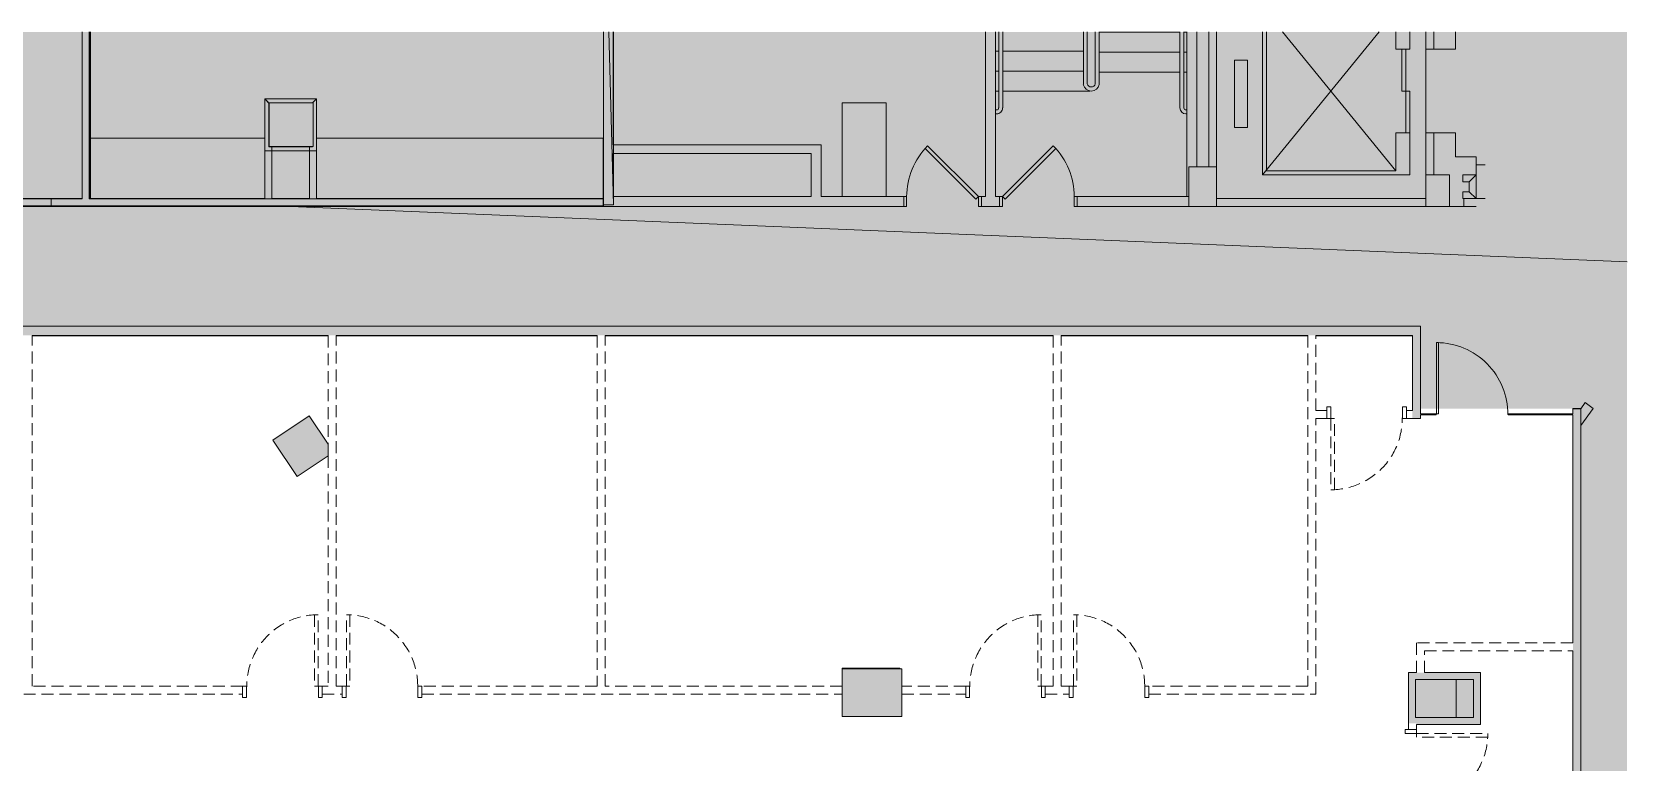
# Model space of a CAD drawing. Header units: inches. Extents: x 301 to 1681, y -483 to 1030.
# Drawn here: x 880 to 1681, y 664 to 1030 of the extents above; entities that cross this region are included whole.
import ezdxf

# ---------------------------------------------------------------- set-up
doc = ezdxf.new("R2010")
doc.units = ezdxf.units.IN
doc.header["$LTSCALE"] = 48
doc.header["$MEASUREMENT"] = 0
doc.linetypes.add('Demolished', pattern=[0.1875, 0.125, -0.0625])
doc.layers.get('DefPoints').update_dxf_attribs({"lineweight": 9})
for name, color, linetype, lineweight in [('8th floor - 800-805 background_dwg', 8, 'Continuous', 9), ('A-COLS', 8, 'Continuous', 13), ('A-DETL-GENF', 247, 'Continuous', 9), ('A-DOOR', 8, 'Continuous', 13), ('A-DOOR-FRAM', 8, 'Continuous', 20), ('A-Flor-Case-Exst', 8, 'Continuous', 9), ('A-WALL', 8, 'Continuous', 13), ('A-Wall-Bldg', 8, 'Continuous', 9), ('A-Wall-Exst', 8, 'Continuous', 9), ('A-WALL-PATT', 8, 'Continuous', 13), ('I-WALL', 8, 'Continuous', 13), ('Q-CASE', 8, 'Demolished', 9)]:
    doc.layers.add(name, color=color, linetype=linetype, lineweight=lineweight)

# ---------------------------------------------------------------- blocks, each defined once
blk = doc.blocks.new('Rectangular Column - 22X22-4979500-FIRST FLOOR DEMOLITION')
at = {"layer": 'A-COLS'}
blk.add_hatch(color=256, dxfattribs=at).paths.add_polyline_path([(-11, -10.68), (-11, -11), (11, -11), (10.96, 11), (-11, 11)], flags=0)
for p, q in [((11, 11), (-11, 11)), ((-11, 11), (-11, -11)), ((11, -11), (11, 11)), ((-11, -11), (11, -11))]:
    blk.add_line(p, q, dxfattribs=at)
blk = doc.blocks.new('Single Flush - OTJ_SOLIDFLUSH_ALUM-V6-FIRST FLOOR DEMOLITION')
at = {"layer": 'A-DOOR', "linetype": 'Demolished'}
for p, q in [((16.15625, 37.8125), (16.15625, 2)), ((17.90625, 37.8125), (16.15625, 37.8125)), ((17.90625, 2), (17.90625, 37.8125)), ((16.15625, 2), (17.90625, 2))]:
    blk.add_line(p, q, dxfattribs=at)
blk.add_arc((17.90625, 2), 35.8125, 90, 180.5, dxfattribs=at)
at = {"layer": 'A-DOOR-FRAM', "linetype": 'Demolished'}
for p, q in [((-20, -3.75), (-20, 2)), ((-20, 2), (-18, 2)), ((-18, -3.75), (-18, 2)), ((18.000004, -3.75), (18.000004, 2)), ((18.000004, 2), (20.000004, 2)), ((20.000004, -3.75), (20.000004, 2)), ((-20, -3.75), (-18, -3.75)), ((18.000004, -3.75), (20.000004, -3.75))]:
    blk.add_line(p, q, dxfattribs=at)
blk = doc.blocks.new('Single Flush - OTJ_SOLIDFLUSH_ALUM-V5-FIRST FLOOR DEMOLITION')
at = {"layer": 'A-DOOR', "linetype": 'Demolished'}
for p, q in [((16.15625, -2), (17.90625, -2)), ((16.15625, -37.8125), (16.15625, -2)), ((17.90625, -2), (17.90625, -37.8125)), ((17.90625, -37.8125), (16.15625, -37.8125))]:
    blk.add_line(p, q, dxfattribs=at)
blk.add_arc((17.90625, -2), 35.8125, 179.5, 270, dxfattribs=at)
at = {"layer": 'A-DOOR-FRAM', "linetype": 'Demolished'}
for p, q in [((-20, 3.75), (-20, -2)), ((-20, 3.75), (-18, 3.75)), ((-18, 3.75), (-18, -2)), ((18.000004, 3.75), (18.000004, -2)), ((18.000004, 3.75), (20.000004, 3.75)), ((20.000004, 3.75), (20.000004, -2)), ((-20, -2), (-18, -2)), ((18.000004, -2), (20.000004, -2))]:
    blk.add_line(p, q, dxfattribs=at)
blk = doc.blocks.new('Single Glass Door - 36_ x 96_-5033586-FIRST FLOOR DEMOLITION')
at = {"layer": 'A-DOOR'}
for p, q in [((16.90625, -0.25), (17.90625, -0.25)), ((16.90625, -36.0625), (16.90625, -0.25)), ((17.90625, -0.25), (17.90625, -36.0625)), ((17.90625, -36.0625), (16.90625, -36.0625))]:
    blk.add_line(p, q, dxfattribs=at)
blk.add_arc((17.90625, -0.25), 35.8125, 179.5, 270, dxfattribs=at)
blk = doc.blocks.new('8th floor - 800-805 background_dwg_C-Counter Top - ADJ HEIGHT 2_7_ D-4634555-FIRST FLOOR DEMOLITION-5243279-FIRST FLOOR DEMOLITION')
at = {"layer": 'Q-CASE', "linetype": 'Continuous'}
for p, q in [((40.52, 31), (-47.26, 31)), ((40.52, 0.75), (-47.26, 0.75))]:
    blk.add_line(p, q, dxfattribs=at)
blk = doc.blocks.new('8th floor - 800-805 background_dwg_C-Counter Top - ADJ HEIGHT 2_7_ D-4557805-FIRST FLOOR DEMOLITION-5243280-FIRST FLOOR DEMOLITION')
at = {"layer": 'Q-CASE', "linetype": 'Continuous'}
blk.add_line((96.65, 0.75), (-47.26, 0.75), dxfattribs=at)
at = {"layer": 'Q-CASE', "linetype": 'Continuous', "flags": 128}
blk.add_lwpolyline([(96.65, 0.57), (96.65, 0.75), (96.65, 31), (-47.26, 31)], dxfattribs=at)
blk = doc.blocks.new('8th floor - 800-805 background_dwg-4807125-FIRST FLOOR DEMOLITION')
at = {"layer": 'A-Wall-Bldg'}
h = blk.add_hatch(color=256, dxfattribs=at)
h.paths.add_polyline_path([(1317.55, 942.53), (1317.55, 947.53), (1276.05, 947.53), (1276.05, 973.53), (1171.71, 973.55), (1171.71, 1030.23), (1166.71, 1030.23), (1166.7, 942.54), (1308.71, 942.53)], flags=0)
h.paths.add_polyline_path([(1271.05, 947.53), (1171.7, 947.55), (1171.71, 969.09), (1271.05, 969.07), (1271.05, 948.13)], flags=0)
h = blk.add_hatch(color=256, dxfattribs=at)
h.paths.add_polyline_path([(1579.7, 942.5), (1579.7, 946.5), (1474.71, 946.5), (1474.72, 942.51), (1579.7, 942.5)], flags=0)
h.paths.add_polyline_path([(1460.7, 942.51), (1460.7, 947.51), (1404.71, 947.51), (1404.71, 942.52)], flags=0)
h.paths.add_polyline_path([(1583.69, 958.49), (1583.69, 958.5), (1583.69, 979.5), (1579.69, 979.5), (1579.7, 958.5)], flags=0)
h.paths.add_polyline_path([(1474.71, 962.51), (1474.71, 1030.23), (1470.71, 1030.23), (1470.71, 962.51), (1474.71, 962.51)], flags=0)
h.paths.add_polyline_path([(1583.71, 1021.5), (1583.71, 1030.23), (1579.71, 1030.23), (1579.71, 1021.5)], flags=0)
h = blk.add_hatch(color=256, dxfattribs=at)
h.paths.add_polyline_path([(1598.83, 942.49), (1598.83, 946.49), (1602.84, 946.49), (1603.01, 962.57), (1602.73, 962.72), (1602.63, 978.69), (1594.28, 979.49), (1583.7, 979.45), (1583.71, 958.49), (1591.71, 958.49), (1591.71, 942.49), (1594.71, 942.49)], flags=0)
h.paths.add_polyline_path([(1594.71, 1021.49), (1594.71, 1030.23), (1583.71, 1030.23), (1583.72, 1021.49)], flags=0)
h.paths.add_polyline_path([(1594.71, 1021.49), (1594.71, 1021.49), (1583.71, 1021.49)], flags=0)
for points in [[(998.71, 972.56), (998.98, 972.6), (998.98, 994.57), (998.71, 994.57), (998.7, 972.56)], [(1308.7, 947.53), (1308.71, 994.53), (1286.71, 994.53), (1286.71, 947.53), (1291.35, 947.53)], [(1286.67, 701.74), (1286.68, 701.74), (1286.68, 710.47), (1315.67, 710.47), (1315.67, 710.8), (1286.67, 710.8), (1286.67, 702.25)], [(1286.67, 701.74), (1286.67, 701.74), (1286.67, 702.25)]]:
    blk.add_hatch(color=256, dxfattribs=at).paths.add_polyline_path(points, flags=0)
h = blk.add_hatch(color=256, dxfattribs=at)
h.paths.add_polyline_path([(1591.7, 942.49), (1591.7, 958.49), (1579.7, 958.49), (1579.7, 942.5), (1583.71, 942.49)], flags=0)
h.paths.add_polyline_path([(1470.71, 942.51), (1474.71, 942.51), (1474.71, 962.51), (1460.7, 962.51), (1460.7, 942.51)], flags=0)
h = blk.add_hatch(color=256, dxfattribs=at)
h.paths.add_polyline_path([(1013.07, 806.9), (1013.07, 806.9), (1000.77, 825.14), (1000.77, 825.14), (1013.07, 806.9)], flags=0)
h.paths.add_polyline_path([(1028.62, 823.19), (1028.62, 823.19), (1027.3, 825.14)], flags=0)
h = blk.add_hatch(color=256, dxfattribs=at)
h.paths.add_polyline_path([(1571.05, 682.49), (1571.06, 708.49), (1571.04, 708.5), (1571.04, 682.49)], flags=0)
h.paths.add_polyline_path([(1595.05, 685.97), (1603.67, 685.97), (1603.67, 704.99), (1595.05, 704.99), (1595.05, 701.74)], flags=0)
at = {"layer": 'A-Flor-Case-Exst'}
blk.add_line((1171.89, 943.43), (1171.89, 1030.23), dxfattribs=at)
at = {"layer": 'A-Flor-Case-Exst', "flags": 128}
for points in [[(1166.72, 943.41), (1171.89, 943.43), (1169.56, 1030.23)], [(1680.82, 914.73), (1009.71, 942.57), (1064.43, 942.86)]]:
    blk.add_lwpolyline(points, dxfattribs=at)
at = {"layer": 'A-Wall-Bldg'}
for p, q in [((1365.27, 1030.23), (1365.27, 992.05)), ((1367.27, 1030.23), (1367.27, 992.05)), ((1407.77, 1030.23), (1407.77, 1003.76)), ((1409.77, 1030.23), (1409.77, 1004.2)), ((1413.77, 1030.23), (1413.77, 1004.2)), ((1415.77, 1030.23), (1415.77, 1003.76)), ((1415.77, 1030.05), (1456.27, 1030.05)), ((1456.27, 1030.23), (1456.27, 992.05)), ((1458.27, 1030.23), (1458.27, 992.05)), ((1459.73, 1030.23), (1459.73, 947.51)), ((1464.73, 1030.23), (1464.73, 962.51)), ((1470.71, 962.51), (1470.71, 1030.23)), ((1497.71, 1030.23), (1497.71, 958.51)), ((1499.7, 960.5), (1499.7, 1030.23)), ((1507.74, 1030.23), (1564.7, 960.5)), ((1363.77, 1020.54), (1365.27, 1020.54)), ((1367.27, 1020.54), (1407.77, 1020.54)), ((1415.77, 1020.05), (1456.27, 1020.05)), ((1458.26, 1020.05), (1459.76, 1020.05)), ((1363.76, 1010.54), (1365.27, 1010.54)), ((1367.27, 1010.54), (1407.77, 1010.54)), ((1415.77, 1010.05), (1456.27, 1010.05)), ((1458.26, 1010.05), (1459.76, 1010.05)), ((1363.77, 1000.54), (1365.27, 1000.54)), ((1367.27, 1000.54), (1410.98, 1000.54)), ((1364.22, 991.05), (1363.71, 991.05)), ((1364.31, 989.05), (1363.71, 989.05)), ((1459.18, 989.05), (1459.78, 989.05)), ((1459.27, 991.05), (1459.78, 991.05)), ((1579.69, 958.5), (1579.69, 979.5)), ((1020.71, 972.56), (998.7, 972.56)), ((1317.55, 942.52), (1317.55, 947.52)), ((1404.71, 947.52), (1460.71, 947.52)), ((1474.7, 946.51), (1579.7, 946.51)), ((1598.83, 942.81), (1598.83, 946.81)), ((1404.71, 942.52), (1470.71, 942.52)), ((1000.77, 825.14), (1019.01, 837.44)), ((1571.04, 682.49), (1571.04, 708.5))]:
    blk.add_line(p, q, dxfattribs=at)
at = {"layer": 'A-Wall-Bldg', "flags": 128}
for points in [[(1166.74, 1030.23), (1166.74, 942.54), (1317.55, 942.54)], [(1317.55, 947.53), (1276.05, 947.53), (1276.05, 973.53), (1171.71, 973.53), (1171.71, 1030.23)], [(1356.55, 942.52), (1356.55, 947.52), (1358.7, 947.52), (1358.7, 1030.23)], [(1365.71, 942.52), (1365.71, 947.52), (1363.7, 947.52), (1363.7, 1030.23)], [(1605.07, 942.49), (1579.7, 942.49), (1591.7, 942.49), (1591.7, 958.49), (1579.7, 958.49), (1579.7, 942.5), (1474.71, 942.5), (1474.71, 962.51), (1474.71, 1030.23)], [(1556.31, 1030.23), (1497.7, 958.51), (1571.7, 958.51), (1571.7, 979.49), (1564.71, 979.49), (1564.71, 960.5), (1499.7, 960.5)], [(1564.71, 1030.23), (1564.71, 1021.49), (1571.71, 1021.49), (1571.71, 1030.23)], [(1583.72, 1030.23), (1583.72, 1021.5), (1579.71, 1021.5)], [(1579.71, 1030.23), (1579.71, 1021.5), (1579.71, 979.5), (1583.7, 979.5), (1583.7, 958.49)], [(1582.7, 1021.49), (1594.71, 1021.49), (1594.71, 1030.23)], [(1567.71, 1021.5), (1567.71, 1000.5), (1571.71, 1000.5), (1571.71, 979.49)], [(1569.7, 979.5), (1569.7, 1000.49), (1569.7, 1021.49)], [(1490.18, 1016.02), (1483.65, 1016.02), (1483.65, 982.27), (1490.18, 982.27), (1490.18, 1016.02)], [(996.71, 970.57), (1022.72, 970.57), (1022.72, 996.56), (996.71, 996.56), (996.71, 970.57)], [(998.7, 972.57), (998.7, 994.57), (998.98, 994.57)], [(1286.71, 947.53), (1286.71, 994.53), (1308.71, 994.53), (1308.71, 947.53), (1286.71, 947.53)], [(1605.07, 963.49), (1605.07, 967.49), (1594.7, 967.49), (1594.7, 979.49), (1582.7, 979.49)], [(1329.59, 972.96), (1355.05, 947.52), (1353.81, 946.28), (1328.35, 971.73)], [(1271.05, 947.53), (1171.7, 947.53), (1171.7, 969.09), (1271.05, 969.09), (1271.05, 947.53)], [(1474.71, 942.51), (1460.7, 942.51), (1460.7, 962.51), (1474.71, 962.51)], [(1609.47, 946.49), (1605.07, 946.49), (1605.07, 963.49), (1609.47, 963.49)], [(1317.55, 947.51), (1319.05, 947.51), (1319.05, 942.51), (1317.55, 942.51)], [(1356.55, 947.52), (1355.05, 947.52), (1355.05, 942.52), (1356.55, 942.52), (1365.71, 942.52), (1367.2, 942.52), (1367.2, 947.52), (1365.71, 947.52)], [(1403.2, 942.51), (1404.71, 942.51), (1404.71, 947.51), (1403.21, 947.51), (1403.21, 942.51)], [(1286.68, 710.47), (1286.68, 710.8), (1315.67, 710.8), (1315.67, 710.47)]]:
    blk.add_lwpolyline(points, dxfattribs=at)
for points in [[(1459.76, 1030.05), (1458.26, 1030.05)], [(1368.44, 946.28), (1393.91, 971.73), (1392.67, 972.97), (1367.21, 947.52)]]:
    blk.add_lwpolyline(points, close=True, dxfattribs=at)
at = {"layer": 'A-Wall-Bldg'}
for centre, radius, start, end in [((1411.75, 1004.63), 4.09, 192.33383, 347.66138), ((1411.75, 1004.63), 2.03, 192.33383, 347.66138), ((1364.22, 992.05), 3, 269.99776, 359.99778), ((1364.22, 992.05), 1, 269.99776, 359.99778), ((1459.27, 992.05), 3, 179.99761, 269.99761), ((1459.27, 992.05), 1, 179.99761, 269.99761), ((1355.06, 947.51), 36.01, 135.01841, 180.00482), ((1367.19, 947.51), 36.01, 359.9941, 44.97876)]:
    blk.add_arc(centre, radius, start, end, dxfattribs=at)
at = {"layer": 'A-Wall-Exst'}
for p, q in [((879.89, 877.61), (1028.62, 877.61)), ((1032.62, 877.61), (1163.67, 877.61)), ((1167.67, 877.61), (1392.68, 877.61)), ((1396.68, 877.61), (1520.55, 877.61)), ((1524.55, 877.61), (1573.02, 877.61)), ((1657.63, 832.66), (1663.81, 841.1))]:
    blk.add_line(p, q, dxfattribs=at)
at = {"layer": 'A-Wall-Exst', "flags": 128}
for points in [[(908.6, 946.55), (909.13, 946.55), (909.13, 1030.23)], [(1166.7, 946.36), (1166.7, 946.54), (1022.72, 946.54), (1022.72, 996.56), (996.71, 996.56), (996.71, 946.57), (908.67, 946.57)], [(1019.22, 972.6), (1019.22, 946.57), (1000.21, 946.57), (1000.21, 972.6)], [(905.1, 946.58), (733.34, 946.58), (733.34, 946.36)], [(733.34, 942.86), (733.34, 942.61), (908.67, 942.61), (996.71, 942.61), (1022.72, 942.61), (1166.7, 942.61), (1166.7, 942.86)], [(1577.02, 877.49), (1577.03, 877.49), (1577.03, 882.49), (1577.02, 882.49), (726.65, 882.49)], [(1657.61, 840.97), (1657.61, 841.12), (1653.64, 841.12), (1653.64, 840.97)], [(1663.81, 841.1), (1659.78, 844.05), (1657.52, 840.97)]]:
    blk.add_lwpolyline(points, dxfattribs=at)
blk.add_lwpolyline([(1601.57, 955.01), (1601.57, 949.99), (1598.35, 949.99), (1598.35, 946.49), (1605.07, 946.49), (1605.07, 958.51), (1598.35, 958.51), (1598.35, 955.01)], close=True, dxfattribs=at)
at = {"layer": 'A-WALL-PATT'}
for p, q in [((997.88, 995.4), (998.98, 994.29)), ((1020.75, 994.6), (1021.55, 995.4)), ((1598.35, 955.01), (1598.35, 958.51)), ((909.13, 946.55), (908.6, 946.55)), ((996.71, 946.57), (996.95, 946.36)), ((996.95, 946.36), (996.71, 946.57)), ((1019.22, 946.57), (1019.68, 946.36)), ((1019.68, 946.36), (1019.22, 946.57)), ((1166.7, 946.54), (1166.7, 946.36)), ((1598.35, 946.49), (1598.35, 949.99)), ((1166.7, 942.86), (1166.7, 942.54)), ((1653.64, 841.12), (1657.64, 841.12)), ((1659.78, 844.05), (1663.81, 841.1))]:
    blk.add_line(p, q, dxfattribs=at)
at = {"layer": 'A-WALL-PATT', "flags": 128}
for points in [[(998.98, 994.29), (996.71, 996.57), (997.88, 995.4)], [(1021.55, 995.4), (1022.72, 996.56), (1020.75, 994.6)], [(1577.04, 882.49), (1577.04, 878.83), (1577.04, 877.49)]]:
    blk.add_lwpolyline(points, dxfattribs=at)
for points in [[(1601.57, 955.01), (1605.07, 958.51)], [(908.6, 946.51), (908.67, 946.58)], [(999.74, 946.36), (1000.21, 946.57)], [(1022.49, 946.36), (1022.72, 946.56)], [(1601.57, 949.99), (1605.07, 946.49)], [(908.56, 942.86), (908.67, 942.58)], [(996.83, 942.86), (996.71, 942.57)], [(1022.6, 942.86), (1022.72, 942.56)], [(1577.01, 882.44), (1577.02, 882.49)]]:
    blk.add_lwpolyline(points, close=True, dxfattribs=at)
at = {"layer": 'DefPoints'}
blk.add_line((908.67, 946.58), (908.67, 1030.23), dxfattribs=at)
at = {"layer": 'I-WALL'}
blk.add_line((908.88, 946.55), (908.88, 1030.23), dxfattribs=at)
for name, p in [('8th floor - 800-805 background_dwg_C-Counter Top - ADJ HEIGHT 2_7_ D-4634555-FIRST FLOOR DEMOLITION-5243279-FIRST FLOOR DEMOLITION', (956.18, 945.79)), ('8th floor - 800-805 background_dwg_C-Counter Top - ADJ HEIGHT 2_7_ D-4557805-FIRST FLOOR DEMOLITION-5243280-FIRST FLOOR DEMOLITION', (1070.06, 945.79))]:
    blk.add_blockref(name, p)

msp = doc.modelspace()

# ---------------------------------------------------------------- hatches: boundary and pattern name
at = {"layer": 'A-DETL-GENF'}
h = msp.add_hatch(color=256, dxfattribs=at)
h.paths.add_polyline_path([(301.48, -483.15), (1680.82, -483.15), (1680.82, 367.05), (1667.06, 372.61), (1675.3, 393.01), (1680.82, 390.78), (1680.82, 1030.23), (1594.71, 1030.23), (1594.71, 1021.49), (1579.71, 1021.5), (1579.71, 1030.23), (1474.71, 1030.23), (1474.72, 946.5), (1579.7, 946.5), (1579.7, 979.5), (1583.69, 979.45), (1583.71, 979.49), (1594.71, 979.44), (1602.63, 978.69), (1602.73, 962.72), (1603.01, 962.57), (1602.84, 946.49), (1598.83, 946.49), (1598.83, 942.49), (1508.4, 942.5), (1404.71, 942.52), (1404.71, 947.51), (1460.7, 947.51), (1460.7, 962.51), (1470.71, 962.51), (1470.71, 1030.23), (1171.71, 1030.23), (1171.71, 973.55), (1276.05, 973.53), (1276.05, 947.53), (1317.55, 947.52), (1317.55, 942.53), (1166.7, 942.54), (1166.7, 942.86), (889.38, 942.86), (889.38, 946.36), (905.1, 946.36), (905.1, 1030.23), (759.08, 1030.23), (734.78, 970.08), (695.56, 970.08), (685.98, 946.36), (849.38, 946.36), (849.38, 942.86), (684.56, 942.86), (448.58, 358.79), (445.34, 360.1), (641.79, 846.33), (588.01, 868.05), (591.85, 877.56), (595.1, 876.25), (592.57, 869.99), (643.1, 849.57), (658.83, 888.51), (608.3, 908.93), (605.58, 902.21), (602.34, 903.52), (620.83, 949.27), (624.07, 947.96), (609.61, 912.17), (660.14, 891.76), (692.33, 971.42), (641.79, 991.81), (639.05, 985.05), (635.81, 986.36), (638.55, 993.15), (625.19, 998.55), (637.99, 1030.23), (577.63, 1030.23), (552.68, 968.48), (549.44, 969.79), (573.86, 1030.23), (301.48, 1030.23), (301.48, 798.58), (302.43, 800.94), (456.13, 738.84), (503.02, 854.91), (506.27, 853.6), (454.22, 724.78), (450.98, 726.09), (454.82, 735.59), (301.48, 797.55), (301.48, 593.89), (384.03, 560.49), (415.36, 637.94), (415.07, 638.06), (423.31, 658.46), (423.62, 658.37), (435.99, 689), (439.24, 687.69), (426.85, 657.03), (443.93, 650.13), (435.69, 629.73), (418.61, 636.63), (379.12, 539.02), (375.88, 540.33), (382.72, 557.25), (301.48, 590.11), (301.48, 387.05), (306.15, 385.16), (310.36, 395.56), (316.34, 393.14), (360.88, 503.25), (364.12, 501.94), (319.58, 391.83), (338.57, 384.15), (328.86, 360.14), (301.48, 371.21), (301.48, -121.08), (496.86, -200.02), (496.81, -200.13), (530.65, -213.82), (559.13, -143.35), (487.43, -114.38), (477.2, -139.72), (343.66, -85.77), (343.76, -85.54), (343.45, -85.41), (393.18, 37.53), (383, 41.64), (447.68, 201.71), (450.8, 200.45), (465.71, 237.3), (465.81, 237.25), (466.68, 239.41), (471.32, 237.53), (450.92, 187.42), (413.21, 94.2), (501.02, 58.71), (559.01, 201.28), (574.44, 239.43), (486.47, 275.02), (484.79, 270.87), (480.16, 272.74), (480.8, 274.34), (480.71, 274.38), (492.2, 302.8), (492.31, 302.8), (492.64, 303.63), (497.28, 301.76), (489.47, 282.44), (577.44, 246.85), (582.63, 259.71), (574.39, 263.05), (582.63, 283.44), (603.03, 275.19), (594.78, 254.8), (592.89, 255.56), (587.69, 242.7), (641.05, 221.12), (737.8, 460.29), (615.11, 509.86), (597.9, 467.3), (568.92, 479.02), (510.84, 335.34), (506.21, 337.21), (507.27, 339.86), (507.2, 339.88), (584.26, 530.32), (588.89, 528.45), (587.62, 525.28), (677.39, 489.01), (692.35, 526), (682.31, 530.06), (690.55, 550.45), (706.13, 544.15), (708.41, 554.3), (614.65, 592.18), (602.4, 561.85), (597.76, 563.73), (611.33, 597.29), (644.61, 583.85), (646.21, 587.79), (646.32, 587.74), (661.3, 624.83), (661.19, 624.87), (686.22, 686.82), (686.33, 686.78), (701.32, 723.87), (701.2, 723.91), (702.66, 727.52), (669.45, 740.94), (726.65, 882.49), (1577.02, 882.49), (1577.02, 841.12), (1657.61, 841.12), (1657.65, 638.31), (1666.03, 634.97), (1657.61, 634.97), (1657.61, 633.49), (1274.43, 633.49), (1344.35, 529.79), (1394.53, 509.77), (1380.06, 473.95), (1399.93, 444.48), (1413.8, 424.57), (1327.76, 366.55), (1303.11, 403.11), (1011.25, 206.36), (1038.1, 166.53), (929.56, 93.35), (929.56, -450.17), (758.42, -450.17), (758.42, -454.42), (754.92, -454.42), (754.92, -411.73), (629.46, -361.05), (613.67, -400.15), (610.42, -398.84), (612.75, -393.07), (564.59, -373.61), (562.26, -379.38), (559.02, -378.07), (574.81, -338.97), (462.78, -293.71), (451.73, -321.05), (444.54, -318.15), (445.86, -314.91), (449.8, -316.5), (495.54, -203.27), (384.75, -158.5), (339, -271.73), (359.02, -279.82), (362.17, -272.03), (381.64, -279.89), (378.49, -287.69), (408.77, -299.92), (407.46, -303.17), (377.18, -290.94), (371.14, -305.89), (351.67, -298.02), (357.71, -283.07), (334.44, -273.67), (381.5, -157.19), (301.48, -124.86), (301.48, -450.17)], flags=0)
h.paths.add_polyline_path([(614.06, -389.82), (626.22, -359.74), (616.5, -355.81), (605.45, -383.16), (574.9, -370.82), (585.95, -343.47), (578.06, -340.28), (565.91, -370.37), (613.67, -389.66)], flags=0)
h.paths.add_polyline_path([(426.88, 27.69), (437.43, 53.6), (398.04, 69.51), (387.56, 43.57), (425.8, 28.12)], flags=0)
h.paths.add_polyline_path([(564.9, 64.65), (587.68, 120.97), (619.7, 108.03), (758.62, 451.88), (741.51, 458.79), (641.76, 212.2), (584.69, 235.29), (583.51, 232.39), (632.7, 212.51), (610.96, 158.73), (557.14, 180.51), (580.05, 237.16), (579.08, 237.56), (579.04, 237.47), (579.16, 237.43), (534.04, 125.87), (557.22, 116.5), (565.68, 137.19), (569.39, 135.69), (559.5, 111.23), (532.41, 122.18), (516.97, 84.02), (558.89, 67.08)], flags=0)
h.paths.add_polyline_path([(1071.76, 164.62), (1069.46, 164.62), (1067.21, 165.09), (1065.11, 166.03), (1063.25, 167.38), (1061.71, 169.09), (1060.56, 171.08), (1059.85, 173.27), (1059.61, 175.56), (1059.85, 177.84), (1060.56, 180.03), (1061.71, 182.02), (1063.25, 183.73), (1065.11, 185.08), (1067.21, 186.02), (1069.46, 186.5), (1071.76, 186.5), (1074.01, 186.02), (1076.11, 185.08), (1077.97, 183.73), (1079.51, 182.02), (1080.66, 180.03), (1081.37, 177.84), (1081.61, 175.56), (1081.37, 173.27), (1080.66, 171.08), (1079.51, 169.09), (1077.97, 167.38), (1076.11, 166.03), (1074.01, 165.09)], flags=0)
h.paths.add_polyline_path([(608.2, 165.24), (626.18, 209.75), (581.69, 227.73), (563.74, 183.23), (608.2, 165.24)], flags=0)
h.paths.add_polyline_path([(583.05, 244.58), (588.25, 257.43), (587.28, 257.83), (582.08, 244.97), (582.64, 244.74)], flags=0)
h.paths.add_polyline_path([(432.23, 318.3), (428.98, 319.61), (430.36, 323.01), (433.6, 321.7), (432.76, 319.61)], flags=0)
h.paths.add_polyline_path([(1310.24, 348.99), (1307.99, 349.47), (1305.89, 350.4), (1304.03, 351.75), (1302.49, 353.46), (1301.34, 355.45), (1300.63, 357.64), (1300.39, 359.93), (1300.63, 362.21), (1301.34, 364.4), (1302.63, 366.55), (1304.03, 368.1), (1305.89, 369.45), (1307.99, 370.39), (1310.24, 370.87), (1312.54, 370.87), (1314.79, 370.39), (1316.89, 369.45), (1318.75, 368.1), (1320.29, 366.39), (1321.44, 364.4), (1322.15, 362.21), (1322.39, 359.93), (1322.15, 357.64), (1321.44, 355.45), (1320.29, 353.46), (1318.75, 351.75), (1316.89, 350.4), (1314.79, 349.47), (1312.54, 348.99)], flags=0)
h.paths.add_polyline_path([(307.19, 371.06), (315.4, 391.36), (311.46, 392.96), (303.25, 372.65), (306.15, 371.48)], flags=0)
h.paths.add_polyline_path([(301.48, 373.61), (304.84, 381.92), (301.48, 383.28), (301.48, 378.3)], flags=0)
h.paths.add_polyline_path([(595.96, 471.86), (611.87, 511.17), (586.12, 521.57), (570.23, 482.27), (594.65, 472.39)], flags=0)
h.paths.add_polyline_path([(692.38, 482.96), (696.4, 500.88), (689.61, 484.07), (692.22, 483.02)], flags=0)
h.paths.add_polyline_path([(685.91, 485.57), (700.85, 522.56), (696.06, 524.5), (681.1, 487.51)], flags=0)
h.paths.add_polyline_path([(521.25, 890.68), (518.01, 891.99), (523.16, 904.76), (523.07, 904.8), (526.53, 913.37), (398.16, 965.24), (394.04, 955.04), (369.93, 964.78), (379.67, 988.89), (403.78, 979.15), (399.47, 968.48), (527.84, 916.62), (531.31, 925.2), (531.38, 925.2), (534.45, 932.7), (537.7, 931.39), (534.74, 924.06), (551.85, 917.14), (543.61, 896.75), (543.54, 896.75), (543.47, 896.56), (526.41, 903.45), (523.21, 895.53)], flags=0)
h.paths.add_polyline_path([(991.15, 946.36), (1166.7, 946.36), (1166.7, 1030.23), (908.6, 1030.23), (908.6, 946.36)], flags=0)
h.paths.add_polyline_path([(1308.7, 947.53), (1286.71, 947.53), (1286.71, 994.53), (1308.71, 994.53), (1308.7, 947.53)], flags=0)
h.paths.add_polyline_path([(1271.05, 947.53), (1271.05, 969.07), (1171.71, 969.07), (1171.71, 947.53), (1260.44, 947.53)], flags=0)
h.paths.add_polyline_path([(998.71, 972.56), (998.7, 972.57), (998.71, 994.57), (1020.98, 994.6), (1020.98, 972.6), (1020.71, 972.56)], flags=0)
h.paths.add_polyline_path([(698.22, 973.58), (708.71, 973.58), (708.71, 996.59), (741.72, 996.59), (755.31, 1030.23), (641.76, 1030.23), (629.74, 1000.48), (696.34, 973.58), (696.98, 973.58)], flags=0)
h.paths.add_polyline_path([(734.71, 979.24), (740.91, 994.59), (734.71, 994.59), (734.71, 991.84)], flags=0)
at = {"layer": 'A-WALL'}
for points in [[(1013.07, 806.9), (1028.62, 817.39), (1028.62, 823.19), (1019.01, 837.44), (1000.77, 825.14), (1013.07, 806.9)], [(1316.68, 686.47), (1316.68, 710.47), (1286.68, 710.47), (1286.68, 686.47), (1315.68, 686.47)], [(1595.04, 685.97), (1595.05, 685.97), (1595.04, 704.99), (1574.55, 704.99), (1574.55, 685.97), (1595.04, 685.97)]]:
    msp.add_hatch(color=256, dxfattribs=at).paths.add_polyline_path(points, flags=0)
at = {"layer": 'A-Wall-Bldg'}
h = msp.add_hatch(color=256, dxfattribs=at)
h.paths.add_polyline_path([(1317.55, 942.53), (1317.55, 947.53), (1276.05, 947.53), (1276.05, 973.53), (1171.71, 973.55), (1171.71, 1030.23), (1166.71, 1030.23), (1166.7, 942.54), (1308.71, 942.53)], flags=0)
h.paths.add_polyline_path([(1271.05, 947.53), (1171.7, 947.55), (1171.71, 969.09), (1271.05, 969.07), (1271.05, 948.13)], flags=0)
h = msp.add_hatch(color=256, dxfattribs=at)
h.paths.add_polyline_path([(1579.7, 942.5), (1579.7, 946.5), (1474.71, 946.5), (1474.72, 942.51), (1579.7, 942.5)], flags=0)
h.paths.add_polyline_path([(1460.7, 942.51), (1460.7, 947.51), (1404.71, 947.51), (1404.71, 942.52)], flags=0)
h.paths.add_polyline_path([(1583.69, 958.49), (1583.69, 958.5), (1583.69, 979.5), (1579.69, 979.5), (1579.7, 958.5)], flags=0)
h.paths.add_polyline_path([(1474.71, 962.51), (1474.71, 1030.23), (1470.71, 1030.23), (1470.71, 962.51), (1474.71, 962.51)], flags=0)
h.paths.add_polyline_path([(1583.71, 1021.5), (1583.71, 1030.23), (1579.71, 1030.23), (1579.71, 1021.5)], flags=0)
h = msp.add_hatch(color=256, dxfattribs=at)
h.paths.add_polyline_path([(1598.83, 942.49), (1598.83, 946.49), (1602.84, 946.49), (1603.01, 962.57), (1602.73, 962.72), (1602.63, 978.69), (1594.28, 979.49), (1583.7, 979.45), (1583.71, 958.49), (1591.71, 958.49), (1591.71, 942.49), (1594.71, 942.49)], flags=0)
h.paths.add_polyline_path([(1594.71, 1021.49), (1594.71, 1030.23), (1583.71, 1030.23), (1583.72, 1021.49)], flags=0)
h.paths.add_polyline_path([(1594.71, 1021.49), (1594.71, 1021.49), (1583.71, 1021.49)], flags=0)
for points in [[(998.71, 972.56), (998.98, 972.6), (998.98, 994.57), (998.71, 994.57), (998.7, 972.56)], [(1308.7, 947.53), (1308.71, 994.53), (1286.71, 994.53), (1286.71, 947.53), (1291.35, 947.53)], [(1286.67, 701.74), (1286.68, 701.74), (1286.68, 710.47), (1315.67, 710.47), (1315.67, 710.8), (1286.67, 710.8), (1286.67, 702.25)], [(1286.67, 701.74), (1286.67, 701.74), (1286.67, 702.25)]]:
    msp.add_hatch(color=256, dxfattribs=at).paths.add_polyline_path(points, flags=0)
h = msp.add_hatch(color=256, dxfattribs=at)
h.paths.add_polyline_path([(1591.7, 942.49), (1591.7, 958.49), (1579.7, 958.49), (1579.7, 942.5), (1583.71, 942.49)], flags=0)
h.paths.add_polyline_path([(1470.71, 942.51), (1474.71, 942.51), (1474.71, 962.51), (1460.7, 962.51), (1460.7, 942.51)], flags=0)
h = msp.add_hatch(color=256, dxfattribs=at)
h.paths.add_polyline_path([(1013.07, 806.9), (1013.07, 806.9), (1000.77, 825.14), (1000.77, 825.14), (1013.07, 806.9)], flags=0)
h.paths.add_polyline_path([(1028.62, 823.19), (1028.62, 823.19), (1027.3, 825.14)], flags=0)
h = msp.add_hatch(color=256, dxfattribs=at)
h.paths.add_polyline_path([(1571.05, 682.49), (1571.06, 708.49), (1571.04, 708.5), (1571.04, 682.49)], flags=0)
h.paths.add_polyline_path([(1595.05, 685.97), (1603.67, 685.97), (1603.67, 704.99), (1595.05, 704.99), (1595.05, 701.74)], flags=0)
at = {"layer": 'A-WALL-PATT'}
h = msp.add_hatch(color=256, dxfattribs=at)
h.paths.add_polyline_path([(905.13, 946.36), (908.6, 946.36), (908.6, 1030.23), (905.11, 1030.23)], flags=0)
h.paths.add_polyline_path([(905.1, 946.36), (905.13, 946.37), (905.1, 1030.23)], flags=0)
h = msp.add_hatch(color=256, dxfattribs=at)
h.paths.add_polyline_path([(889.38, 942.86), (905.13, 942.86), (905.1, 946.36), (889.38, 946.36)], flags=0)
h.paths.add_polyline_path([(847.38, 942.86), (849.38, 942.86), (849.38, 946.36), (847.38, 946.36)], flags=0)
for points in [[(1028.62, 942.86), (1166.72, 942.86), (1166.7, 946.36), (905.13, 946.36), (905.13, 942.86), (991.15, 942.86)], [(1032.62, 877.81), (1573.02, 877.81), (1573.02, 882.44), (726.78, 882.44), (724.91, 877.81), (1028.62, 877.81)], [(1573.02, 836.13), (1577.02, 836.13), (1577.02, 882.44), (1573.02, 882.44), (1573.02, 838.38)], [(1656, 638.97), (1657.62, 638.97), (1657.62, 840.97), (1653.62, 840.97), (1653.62, 638.97)], [(1571.52, 682.97), (1574.55, 682.97), (1574.55, 708.49), (1571.05, 708.49), (1571.08, 682.97)], [(1603.67, 704.99), (1603.67, 708.49), (1574.55, 708.49), (1574.55, 704.99), (1595.05, 704.99)], [(1607.04, 685.97), (1607.17, 685.97), (1607.17, 708.49), (1603.67, 708.49), (1603.67, 685.97)], [(1595.04, 682.47), (1607.17, 682.49), (1607.17, 685.97), (1574.55, 685.97), (1574.55, 682.97), (1575.05, 682.97), (1575.05, 682.47), (1595.04, 682.47)]]:
    msp.add_hatch(color=256, dxfattribs=at).paths.add_polyline_path(points, flags=0)
h = msp.add_hatch(color=256, dxfattribs=at)
h.paths.add_polyline_path([(1653.62, 837.88), (1653.62, 838.38), (1621.02, 838.38), (1621.02, 837.88)], flags=0)
h.paths.add_polyline_path([(1585.02, 837.88), (1585.02, 838.38), (1577.02, 838.38), (1577.02, 837.88)], flags=0)

# ---------------------------------------------------------------- linework, layer by layer
at = {"layer": 'A-Flor-Case-Exst'}
msp.add_line((1171.89, 943.43), (1171.89, 1030.23), dxfattribs=at)
at = {"layer": 'A-Flor-Case-Exst', "flags": 128}
for points in [[(1166.72, 943.41), (1171.89, 943.43), (1169.56, 1030.23)], [(1680.82, 914.73), (1009.71, 942.57), (1064.43, 942.86)]]:
    msp.add_lwpolyline(points, dxfattribs=at)
at = {"layer": 'A-WALL'}
for p, q in [((1573.02, 882.44), (726.78, 882.44)), ((879.89, 877.81), (1028.62, 877.81)), ((1032.62, 877.81), (1163.67, 877.81)), ((1167.67, 877.81), (1392.68, 877.81)), ((1396.68, 877.81), (1520.55, 877.81)), ((1524.55, 877.81), (1573.02, 877.81)), ((1019.01, 837.44), (1000.77, 825.14)), ((1028.62, 823.19), (1019.01, 837.44)), ((1000.77, 825.14), (1013.07, 806.9)), ((1013.07, 806.9), (1028.62, 817.39)), ((1028.62, 817.39), (1028.62, 823.19)), ((1316.68, 710.47), (1286.68, 710.47)), ((1286.68, 710.47), (1286.68, 701.74)), ((1316.68, 701.74), (1316.68, 710.47)), ((1595.05, 704.99), (1574.55, 704.99)), ((1574.55, 704.99), (1574.55, 685.97)), ((1595.05, 685.97), (1595.05, 704.99)), ((1286.68, 701.74), (1286.68, 697.74)), ((1286.68, 697.74), (1286.68, 686.47)), ((1316.68, 697.74), (1316.68, 701.74)), ((1316.68, 686.47), (1316.68, 697.74)), ((1286.68, 686.47), (1316.68, 686.47)), ((1574.55, 685.97), (1595.05, 685.97))]:
    msp.add_line(p, q, dxfattribs=at)
at = {"layer": 'A-Wall-Bldg'}
for p, q in [((1365.27, 1030.23), (1365.27, 992.05)), ((1367.27, 1030.23), (1367.27, 992.05)), ((1407.77, 1030.23), (1407.77, 1003.76)), ((1409.77, 1030.23), (1409.77, 1004.2)), ((1413.77, 1030.23), (1413.77, 1004.2)), ((1415.77, 1030.23), (1415.77, 1003.76)), ((1415.77, 1030.05), (1456.27, 1030.05)), ((1456.27, 1030.23), (1456.27, 992.05)), ((1458.27, 1030.23), (1458.27, 992.05)), ((1459.73, 1030.23), (1459.73, 947.51)), ((1464.73, 1030.23), (1464.73, 962.51)), ((1470.71, 962.51), (1470.71, 1030.23)), ((1497.71, 1030.23), (1497.71, 958.51)), ((1499.7, 960.5), (1499.7, 1030.23)), ((1507.74, 1030.23), (1564.7, 960.5)), ((1363.77, 1020.54), (1365.27, 1020.54)), ((1367.27, 1020.54), (1407.77, 1020.54)), ((1415.77, 1020.05), (1456.27, 1020.05)), ((1458.26, 1020.05), (1459.76, 1020.05)), ((1363.76, 1010.54), (1365.27, 1010.54)), ((1367.27, 1010.54), (1407.77, 1010.54)), ((1415.77, 1010.05), (1456.27, 1010.05)), ((1458.26, 1010.05), (1459.76, 1010.05)), ((1363.77, 1000.54), (1365.27, 1000.54)), ((1367.27, 1000.54), (1410.98, 1000.54)), ((1364.22, 991.05), (1363.71, 991.05)), ((1364.31, 989.05), (1363.71, 989.05)), ((1459.18, 989.05), (1459.78, 989.05)), ((1459.27, 991.05), (1459.78, 991.05)), ((1579.69, 958.5), (1579.69, 979.5)), ((1020.71, 972.56), (998.7, 972.56)), ((1317.55, 942.52), (1317.55, 947.52)), ((1404.71, 947.52), (1460.71, 947.52)), ((1474.7, 946.51), (1579.7, 946.51)), ((1598.83, 942.81), (1598.83, 946.81)), ((1404.71, 942.52), (1470.71, 942.52)), ((1000.77, 825.14), (1019.01, 837.44)), ((1571.04, 682.49), (1571.04, 708.5))]:
    msp.add_line(p, q, dxfattribs=at)
at = {"layer": 'A-Wall-Bldg', "flags": 128}
for points in [[(1166.74, 1030.23), (1166.74, 942.54), (1317.55, 942.54)], [(1317.55, 947.53), (1276.05, 947.53), (1276.05, 973.53), (1171.71, 973.53), (1171.71, 1030.23)], [(1356.55, 942.52), (1356.55, 947.52), (1358.7, 947.52), (1358.7, 1030.23)], [(1365.71, 942.52), (1365.71, 947.52), (1363.7, 947.52), (1363.7, 1030.23)], [(1605.07, 942.49), (1579.7, 942.49), (1591.7, 942.49), (1591.7, 958.49), (1579.7, 958.49), (1579.7, 942.5), (1474.71, 942.5), (1474.71, 962.51), (1474.71, 1030.23)], [(1556.31, 1030.23), (1497.7, 958.51), (1571.7, 958.51), (1571.7, 979.49), (1564.71, 979.49), (1564.71, 960.5), (1499.7, 960.5)], [(1564.71, 1030.23), (1564.71, 1021.49), (1571.71, 1021.49), (1571.71, 1030.23)], [(1583.72, 1030.23), (1583.72, 1021.5), (1579.71, 1021.5)], [(1579.71, 1030.23), (1579.71, 1021.5), (1579.71, 979.5), (1583.7, 979.5), (1583.7, 958.49)], [(1582.7, 1021.49), (1594.71, 1021.49), (1594.71, 1030.23)], [(1567.71, 1021.5), (1567.71, 1000.5), (1571.71, 1000.5), (1571.71, 979.49)], [(1569.7, 979.5), (1569.7, 1000.49), (1569.7, 1021.49)], [(1490.18, 1016.02), (1483.65, 1016.02), (1483.65, 982.27), (1490.18, 982.27), (1490.18, 1016.02)], [(996.71, 970.57), (1022.72, 970.57), (1022.72, 996.56), (996.71, 996.56), (996.71, 970.57)], [(998.7, 972.57), (998.7, 994.57), (998.98, 994.57)], [(1286.71, 947.53), (1286.71, 994.53), (1308.71, 994.53), (1308.71, 947.53), (1286.71, 947.53)], [(1605.07, 963.49), (1605.07, 967.49), (1594.7, 967.49), (1594.7, 979.49), (1582.7, 979.49)], [(1329.59, 972.96), (1355.05, 947.52), (1353.81, 946.28), (1328.35, 971.73)], [(1271.05, 947.53), (1171.7, 947.53), (1171.7, 969.09), (1271.05, 969.09), (1271.05, 947.53)], [(1474.71, 942.51), (1460.7, 942.51), (1460.7, 962.51), (1474.71, 962.51)], [(1609.47, 946.49), (1605.07, 946.49), (1605.07, 963.49), (1609.47, 963.49)], [(1317.55, 947.51), (1319.05, 947.51), (1319.05, 942.51), (1317.55, 942.51)], [(1356.55, 947.52), (1355.05, 947.52), (1355.05, 942.52), (1356.55, 942.52), (1365.71, 942.52), (1367.2, 942.52), (1367.2, 947.52), (1365.71, 947.52)], [(1403.2, 942.51), (1404.71, 942.51), (1404.71, 947.51), (1403.21, 947.51), (1403.21, 942.51)], [(1286.68, 710.47), (1286.68, 710.8), (1315.67, 710.8), (1315.67, 710.47)]]:
    msp.add_lwpolyline(points, dxfattribs=at)
for points in [[(1459.76, 1030.05), (1458.26, 1030.05)], [(1368.44, 946.28), (1393.91, 971.73), (1392.67, 972.97), (1367.21, 947.52)]]:
    msp.add_lwpolyline(points, close=True, dxfattribs=at)
at = {"layer": 'A-Wall-Bldg'}
for centre, radius, start, end in [((1411.75, 1004.63), 4.09, 192.33383, 347.66138), ((1411.75, 1004.63), 2.03, 192.33383, 347.66138), ((1364.22, 992.05), 3, 269.99776, 359.99778), ((1364.22, 992.05), 1, 269.99776, 359.99778), ((1459.27, 992.05), 3, 179.99761, 269.99761), ((1459.27, 992.05), 1, 179.99761, 269.99761), ((1355.06, 947.51), 36.01, 135.01841, 180.00482), ((1367.19, 947.51), 36.01, 359.9941, 44.97876)]:
    msp.add_arc(centre, radius, start, end, dxfattribs=at)
at = {"layer": 'A-Wall-Exst'}
for p, q in [((879.89, 877.61), (1028.62, 877.61)), ((1032.62, 877.61), (1163.67, 877.61)), ((1167.67, 877.61), (1392.68, 877.61)), ((1396.68, 877.61), (1520.55, 877.61)), ((1524.55, 877.61), (1573.02, 877.61)), ((1657.63, 832.66), (1663.81, 841.1))]:
    msp.add_line(p, q, dxfattribs=at)
at = {"layer": 'A-Wall-Exst', "flags": 128}
for points in [[(908.6, 946.55), (909.13, 946.55), (909.13, 1030.23)], [(1166.7, 946.36), (1166.7, 946.54), (1022.72, 946.54), (1022.72, 996.56), (996.71, 996.56), (996.71, 946.57), (908.67, 946.57)], [(1019.22, 972.6), (1019.22, 946.57), (1000.21, 946.57), (1000.21, 972.6)], [(905.1, 946.58), (733.34, 946.58), (733.34, 946.36)], [(733.34, 942.86), (733.34, 942.61), (908.67, 942.61), (996.71, 942.61), (1022.72, 942.61), (1166.7, 942.61), (1166.7, 942.86)], [(1577.02, 877.49), (1577.03, 877.49), (1577.03, 882.49), (1577.02, 882.49), (726.65, 882.49)], [(1657.61, 840.97), (1657.61, 841.12), (1653.64, 841.12), (1653.64, 840.97)], [(1663.81, 841.1), (1659.78, 844.05), (1657.52, 840.97)]]:
    msp.add_lwpolyline(points, dxfattribs=at)
msp.add_lwpolyline([(1601.57, 955.01), (1601.57, 949.99), (1598.35, 949.99), (1598.35, 946.49), (1605.07, 946.49), (1605.07, 958.51), (1598.35, 958.51), (1598.35, 955.01)], close=True, dxfattribs=at)
at = {"layer": 'A-WALL-PATT'}
for p, q in [((997.88, 995.4), (998.98, 994.29)), ((1020.75, 994.6), (1021.55, 995.4)), ((1598.35, 955.01), (1598.35, 958.51)), ((909.13, 946.55), (908.6, 946.55)), ((996.71, 946.57), (996.95, 946.36)), ((996.95, 946.36), (996.71, 946.57)), ((1019.22, 946.57), (1019.68, 946.36)), ((1019.68, 946.36), (1019.22, 946.57)), ((1166.7, 946.54), (1166.7, 946.36)), ((1598.35, 946.49), (1598.35, 949.99)), ((1166.7, 942.86), (1166.7, 942.54)), ((1653.64, 841.12), (1657.64, 841.12)), ((1659.78, 844.05), (1663.81, 841.1))]:
    msp.add_line(p, q, dxfattribs=at)
at = {"layer": 'A-WALL-PATT', "flags": 128}
for points in [[(998.98, 994.29), (996.71, 996.57), (997.88, 995.4)], [(1021.55, 995.4), (1022.72, 996.56), (1020.75, 994.6)], [(1577.04, 882.49), (1577.04, 878.83), (1577.04, 877.49)]]:
    msp.add_lwpolyline(points, dxfattribs=at)
for points in [[(1601.57, 955.01), (1605.07, 958.51)], [(908.6, 946.51), (908.67, 946.58)], [(999.74, 946.36), (1000.21, 946.57)], [(1022.49, 946.36), (1022.72, 946.56)], [(1601.57, 949.99), (1605.07, 946.49)], [(908.56, 942.86), (908.67, 942.58)], [(996.83, 942.86), (996.71, 942.57)], [(1022.6, 942.86), (1022.72, 942.56)], [(1577.01, 882.44), (1577.02, 882.49)]]:
    msp.add_lwpolyline(points, close=True, dxfattribs=at)
at = {"layer": 'DefPoints'}
msp.add_line((908.67, 946.58), (908.67, 1030.23), dxfattribs=at)
at = {"layer": 'I-WALL'}
for p, q in [((905.1, 1030.23), (905.1, 946.36)), ((908.6, 946.36), (908.6, 1030.23)), ((908.88, 946.55), (908.88, 1030.23)), ((905.1, 946.36), (685.98, 946.36)), ((889.38, 946.36), (889.38, 942.86)), ((1166.72, 946.36), (908.6, 946.36)), ((1166.72, 942.86), (1166.72, 946.36)), ((684.56, 942.86), (1166.72, 942.86)), ((1577.02, 882.44), (1573.02, 882.44)), ((1577.02, 838.38), (1577.02, 882.44)), ((1573.02, 877.81), (1573.02, 840.13)), ((1570.02, 836.13), (1577.02, 836.13)), ((1585.02, 838.38), (1577.02, 838.38)), ((1577.02, 836.13), (1577.02, 837.88)), ((1577.02, 837.88), (1585.02, 837.88)), ((1585.02, 837.88), (1585.02, 838.38)), ((1653.62, 838.38), (1621.02, 838.38)), ((1621.02, 838.38), (1621.02, 837.88)), ((1621.02, 837.88), (1653.62, 837.88)), ((1657.62, 840.97), (1653.62, 840.97)), ((1653.62, 840.97), (1653.62, 838.38)), ((1653.62, 837.88), (1653.62, 723.49)), ((1657.62, 638.97), (1657.62, 840.97)), ((1653.62, 719.49), (1653.62, 638.97)), ((1571.05, 708.49), (1571.05, 679.97)), ((1575.05, 708.49), (1571.05, 708.49)), ((1607.17, 708.49), (1579.05, 708.49)), ((1595.05, 704.99), (1603.67, 704.99)), ((1603.67, 704.99), (1603.67, 685.97)), ((1607.17, 682.47), (1607.17, 708.49)), ((1575.05, 682.47), (1607.17, 682.47)), ((1603.67, 685.97), (1595.05, 685.97))]:
    msp.add_line(p, q, dxfattribs=at)
at = {"layer": 'I-WALL', "linetype": 'Demolished'}
for p, q in [((889.38, 942.86), (889.38, 946.36)), ((879.89, 701.74), (879.89, 877.81)), ((1028.62, 877.81), (1028.62, 823.19)), ((1032.62, 701.74), (1032.62, 877.81)), ((1163.67, 877.81), (1163.67, 701.74)), ((1167.67, 701.74), (1167.67, 877.81)), ((1392.68, 877.81), (1392.68, 701.74)), ((1396.68, 701.74), (1396.68, 877.81)), ((1520.55, 877.81), (1520.55, 701.74)), ((1524.55, 840.13), (1524.55, 877.81)), ((1530.02, 840.13), (1524.55, 840.13)), ((1524.55, 697.74), (1524.55, 836.13)), ((1524.55, 836.13), (1530.02, 836.13)), ((1530.02, 836.13), (1530.02, 840.13)), ((1573.02, 840.13), (1570.02, 840.13)), ((1570.02, 840.13), (1570.02, 836.13)), ((1028.62, 823.19), (1028.62, 817.39)), ((1028.62, 817.39), (1028.62, 701.74)), ((1653.62, 723.49), (1575.05, 723.49)), ((1575.05, 723.49), (1575.05, 708.49)), ((1579.05, 719.49), (1653.62, 719.49)), ((1579.05, 708.49), (1579.05, 719.49)), ((776.66, 697.74), (985.62, 697.74)), ((985.62, 701.74), (879.89, 701.74)), ((985.62, 697.74), (985.62, 701.74)), ((1028.62, 701.74), (1025.62, 701.74)), ((1025.62, 701.74), (1025.62, 697.74)), ((1025.62, 697.74), (1035.62, 697.74)), ((1035.62, 701.74), (1032.62, 701.74)), ((1035.62, 697.74), (1035.62, 701.74)), ((1163.67, 701.74), (1075.62, 701.74)), ((1075.62, 701.74), (1075.62, 697.74)), ((1075.62, 697.74), (1286.68, 697.74)), ((1286.68, 701.74), (1167.67, 701.74)), ((1286.68, 697.74), (1286.68, 701.74)), ((1348.68, 701.74), (1316.68, 701.74)), ((1316.68, 701.74), (1316.68, 697.74)), ((1316.68, 697.74), (1348.68, 697.74)), ((1348.68, 697.74), (1348.68, 701.74)), ((1392.68, 701.74), (1388.68, 701.74)), ((1388.68, 701.74), (1388.68, 697.74)), ((1388.68, 697.74), (1400.68, 697.74)), ((1400.68, 701.74), (1396.68, 701.74)), ((1400.68, 697.74), (1400.68, 701.74)), ((1520.55, 701.74), (1440.68, 701.74)), ((1440.68, 701.74), (1440.68, 697.74)), ((1440.68, 697.74), (1524.55, 697.74)), ((1575.05, 679.97), (1575.05, 682.47)), ((1571.05, 679.97), (1575.05, 679.97))]:
    msp.add_line(p, q, dxfattribs=at)

# ---------------------------------------------------------------- block references
for name, p in [('8th floor - 800-805 background_dwg_C-Counter Top - ADJ HEIGHT 2_7_ D-4634555-FIRST FLOOR DEMOLITION-5243279-FIRST FLOOR DEMOLITION', (956.18, 945.79)), ('8th floor - 800-805 background_dwg_C-Counter Top - ADJ HEIGHT 2_7_ D-4557805-FIRST FLOOR DEMOLITION-5243280-FIRST FLOOR DEMOLITION', (1070.06, 945.79))]:
    msp.add_blockref(name, p)
at = {"layer": '8th floor - 800-805 background_dwg'}
msp.add_blockref('8th floor - 800-805 background_dwg-4807125-FIRST FLOOR DEMOLITION', (0, 0), dxfattribs=at)
msp.add_blockref('8th floor - 800-805 background_dwg-4807125-FIRST FLOOR DEMOLITION', (0, 0), dxfattribs=at)
msp.add_blockref('8th floor - 800-805 background_dwg-4807125-FIRST FLOOR DEMOLITION', (0, 0), dxfattribs=at)
at = {"layer": 'A-COLS', "rotation": 90.0000000000005}
msp.add_blockref('Rectangular Column - 22X22-4979500-FIRST FLOOR DEMOLITION', (1009.98, 983.6), dxfattribs=at)
at = {"layer": 'A-DOOR', "rotation": 180}
msp.add_blockref('Single Glass Door - 36_ x 96_-5033586-FIRST FLOOR DEMOLITION', (1603.02, 838.13), dxfattribs=at)
at = {"layer": 'A-DOOR', "linetype": 'Demolished'}
for name, p, rotation in [('Single Flush - OTJ_SOLIDFLUSH_ALUM-V6-FIRST FLOOR DEMOLITION', (1550.02, 838.13), 180), ('Single Flush - OTJ_SOLIDFLUSH_ALUM-V5-FIRST FLOOR DEMOLITION', (1055.62, 699.74), 180), ('Single Flush - OTJ_SOLIDFLUSH_ALUM-V5-FIRST FLOOR DEMOLITION', (1420.68, 699.74), 180), ('Single Flush - OTJ_SOLIDFLUSH_ALUM-V5-FIRST FLOOR DEMOLITION', (1573.05, 659.97), 90)]:
    msp.add_blockref(name, p, dxfattribs=dict(at, rotation=rotation))
for p in [(1005.62, 699.74), (1368.68, 699.74)]:
    msp.add_blockref('Single Flush - OTJ_SOLIDFLUSH_ALUM-V6-FIRST FLOOR DEMOLITION', p, dxfattribs=at)

doc.saveas('drawing.dxf')
